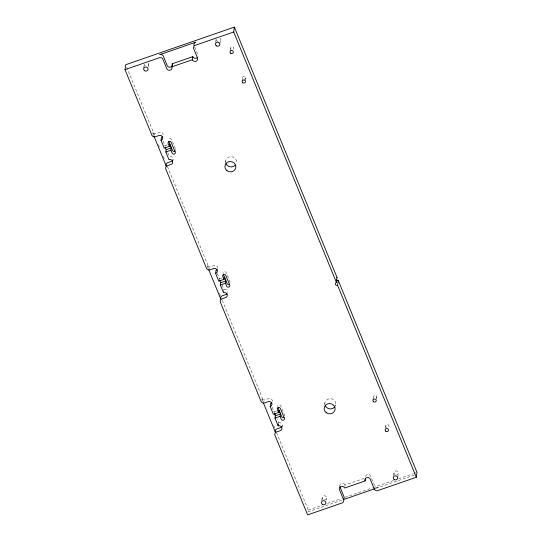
<?xml version="1.0" encoding="UTF-8"?>
<svg xmlns="http://www.w3.org/2000/svg" width="542" height="542" viewBox="0 0 542 542"><rect width="100%" height="100%" fill="white"/><g stroke="black" fill="none" stroke-linecap="round" stroke-linejoin="round"><path stroke-width="0.41" stroke-dasharray="2.71 2.03" d="M143.786 67.879L144.233 64.613M148.352 66.951L148.684 64.505M172.878 160.981L173.088 159.436M215.669 42.208L216.116 38.949M219.903 43.733L220.458 39.654M230.147 51.009L230.567 47.926M225.397 162.546L225.621 160.913M242.254 80.534L242.674 77.452M245.621 80.291L245.933 77.98A1.653 1.545 7.8 0 0 243.71 76.259A1.653 1.545 7.8 0 0 243.27 78.902A1.653 1.545 7.8 0 0 245.933 77.98M223.65 291.996L223.968 289.679L222.064 285.038M278.351 424.332L278.561 422.787L276.969 418.919M282.057 427.191L282.267 425.646M276.528 432.557L308.31 510.036L308.059 511.851L342.422 499.948M324.658 404.556L324.882 402.923M321.765 500.747L322.205 497.488M335.518 406.317L335.742 404.691M326.331 499.826L326.555 498.193M344.834 486.506L345.044 484.968L364.759 478.139M372.971 400.274L373.492 396.419M376.439 399.264L376.751 396.947M385.416 428.214L385.728 425.904M393.533 475.896L393.98 472.631M397.767 477.414L398.329 473.335M167.478 144.816L164.551 145.825L165.181 147.377M219.097 278.839L222.03 277.822M273.69 411.94L276.616 410.931M308.31 510.036L321.894 505.334M327.49 503.396L341.074 498.694M345.071 497.305L372.239 487.902M373.038 487.624L393.817 480.429M398.614 478.769L412.997 473.783M413.797 473.505L416.195 472.678M375.985 488.328L414.345 475.043M194.734 47.093L197.925 54.877A2.751 2.575 7.8 0 1 198.074 56.205M175.276 148.637L171.611 139.7A1.653 1.545 7.8 0 0 168.433 140.371M230.133 282.389L226.163 272.707A1.653 1.545 7.8 0 0 224.029 271.786A1.653 1.545 7.8 0 0 223.087 273.771M163.034 141.11L165.256 146.523M167.79 152.709L169.375 156.577A2.751 2.575 7.8 0 1 172.884 160.08M217.301 273.419L219.842 279.611M272.206 407.299L274.428 412.719M126.638 67.086L154.565 135.168M158.413 144.565L159.375 146.909M163.23 156.299L164.836 160.215M167.403 166.475L209.449 268.995M219.402 293.256L220.364 295.607M222.288 300.302L264.015 402.035M273.642 425.517L274.604 427.862M153.582 135.195L152.322 132.113A2.751 2.575 7.8 0 0 155.872 133.644L159.463 132.404A2.751 2.575 7.8 0 1 163.189 134.592M208.162 268.27L206.895 265.194A2.751 2.575 7.8 0 0 210.452 266.725L214.043 265.478A2.751 2.575 7.8 0 1 217.552 268.981M262.755 401.378L261.488 398.295A2.751 2.575 7.8 0 0 265.045 399.827L268.636 398.587A2.751 2.575 7.8 0 1 272.341 401.446M175.581 149.375A1.653 1.545 7.8 0 1 175.683 149.775M284.828 415.883A1.653 1.545 7.8 0 0 284.726 415.49L280.756 405.809A1.653 1.545 7.8 0 0 277.579 406.486M278.561 422.787A2.751 2.575 7.8 0 1 282.064 426.29M223.968 289.679A2.751 2.575 7.8 0 1 227.674 292.545M148.291 62.967A2.202 2.06 7.8 0 1 146.753 66.205M145.134 65.738A2.202 2.06 7.8 0 1 144.328 64.335M395.267 474.853A2.202 2.06 7.8 0 1 394.441 471.662A2.202 2.06 7.8 0 1 397.93 471.797A2.202 2.06 7.8 0 1 396.947 474.921M220.066 38.109A2.202 2.06 7.8 0 1 218.521 41.355M217.952 41.334A2.202 2.06 7.8 0 1 216.102 39.485M323.005 499.419A2.202 2.06 7.8 0 1 323.086 496.154A2.202 2.06 7.8 0 1 326.433 497.129A2.202 2.06 7.8 0 1 324.617 499.893M386.697 427.57A1.653 1.545 7.8 0 1 385.992 425.28A1.653 1.545 7.8 0 1 388.506 425.07A1.653 1.545 7.8 0 1 388.336 427.428M373.79 397.577A1.653 1.545 7.8 0 1 374.393 395.287A1.653 1.545 7.8 0 1 376.71 396.283A1.653 1.545 7.8 0 1 375.301 398.228M231.163 49.376A1.653 1.545 7.8 0 1 231.007 47.1A1.653 1.545 7.8 0 1 233.439 47.188A1.653 1.545 7.8 0 1 233.168 49.451M324.848 404.271A5.501 5.149 7.8 0 1 331.155 398.729A5.501 5.149 7.8 0 1 335.342 405.972M225.587 162.254A5.501 5.149 7.8 0 1 231.183 156.645A5.501 5.149 7.8 0 1 236.488 162.675M378.282 487.495A2.751 2.575 7.8 0 1 374.725 485.964L370.674 476.086A2.751 2.575 7.8 0 0 365.383 477.211M339.746 486.086A2.751 2.575 7.8 0 1 345.044 484.968"/><path stroke-width="0.81" d="M169.361 146.367L168.169 143.461A1.653 1.545 7.8 0 1 169.111 141.476A1.653 1.545 7.8 0 1 171.245 142.397L175.215 152.078A1.653 1.545 7.8 0 1 174.273 154.064A1.653 1.545 7.8 0 1 172.139 153.142L170.947 150.236L171.265 147.925L169.673 144.05L169.361 146.367L164.233 148.142L161.028 140.331A2.751 2.575 7.8 0 0 162.6 137.018A2.751 2.575 7.8 0 0 159.043 135.486L155.452 136.733A2.751 2.575 7.8 0 1 151.895 135.195L125.006 69.633L125.676 64.735L234.361 27.1L337.07 277.531L336.406 282.429A1.653 1.545 7.8 0 0 335.457 284.415A1.653 1.545 7.8 0 0 337.591 285.329L416.31 477.265L377.862 490.578A2.751 2.575 7.8 0 1 374.305 489.047L370.254 479.169A2.751 2.575 7.8 0 0 366.697 477.637A2.751 2.575 7.8 0 0 365.132 480.944L344.624 488.051A2.751 2.575 7.8 0 0 341.067 486.513A2.751 2.575 7.8 0 0 339.495 489.826L343.547 499.697A2.751 2.575 7.8 0 1 341.975 503.003L307.626 514.9L274.963 435.26A2.751 2.575 7.8 0 1 276.535 431.954L280.126 430.714A2.751 2.575 7.8 0 0 281.691 427.401A2.751 2.575 7.8 0 0 278.141 425.87L274.963 418.126L275.275 415.816L274.327 413.492M161.028 140.331L161.448 137.241A2.751 2.575 7.8 0 0 162.6 136.476M125.006 69.633L159.355 57.737A2.751 2.575 7.8 0 1 162.912 59.268L166.746 68.61A2.751 2.575 7.8 0 0 170.296 70.142A2.751 2.575 7.8 0 0 171.868 66.835L172.288 63.753L192.796 56.653A2.751 2.575 7.8 0 0 197.505 57.418M223.907 279.374L222.721 276.467A1.653 1.545 7.8 0 1 223.663 274.482A1.653 1.545 7.8 0 1 225.797 275.404L229.767 285.085A1.653 1.545 7.8 0 1 228.826 287.07A1.653 1.545 7.8 0 1 226.692 286.149L225.499 283.242L225.811 280.932L224.225 277.064L223.907 279.374L218.785 281.149L215.608 273.405A2.751 2.575 7.8 0 0 217.179 270.099A2.751 2.575 7.8 0 0 213.623 268.561L210.032 269.808A2.751 2.575 7.8 0 1 206.475 268.276L165.784 169.05A2.751 2.575 7.8 0 1 167.356 165.744L170.94 164.497A2.751 2.575 7.8 0 0 172.512 161.191A2.751 2.575 7.8 0 0 168.955 159.66L165.818 152.011L166.137 149.7L165.181 147.377M171.868 66.835L192.376 59.735L192.796 56.653M336.406 282.429L233.69 31.992L234.361 27.1M215.608 273.405L216.028 270.322A2.751 2.575 7.8 0 0 217.179 269.55M278.5 412.482L277.308 409.576A1.653 1.545 7.8 0 1 278.249 407.591A1.653 1.545 7.8 0 1 280.383 408.512L284.354 418.194A1.653 1.545 7.8 0 1 283.412 420.172A1.653 1.545 7.8 0 1 281.278 419.257L280.092 416.351L280.404 414.041L278.818 410.165L278.5 412.482L273.371 414.257L270.201 406.507A2.751 2.575 7.8 0 0 271.766 403.201A2.751 2.575 7.8 0 0 268.215 401.669L264.625 402.909A2.751 2.575 7.8 0 1 261.068 401.378L220.37 302.158A2.751 2.575 7.8 0 1 221.942 298.845L225.533 297.605A2.751 2.575 7.8 0 0 227.105 294.299A2.751 2.575 7.8 0 0 223.548 292.768L220.37 285.017L220.689 282.707L219.734 280.383M270.201 406.507L270.621 403.424A2.751 2.575 7.8 0 0 271.766 402.659M278.141 425.87L278.351 424.332M337.591 285.329L338.262 280.438A1.653 1.545 7.8 0 1 336.338 279.875M365.132 480.944L365.443 478.633M416.31 477.265L416.994 472.4L338.262 280.438M233.69 31.992L195.242 45.311A2.751 2.575 7.8 0 0 193.67 48.617L197.505 57.96A2.751 2.575 7.8 0 1 195.933 61.266A2.751 2.575 7.8 0 1 192.376 59.735M166.137 149.7L171.265 147.925M165.818 152.011L170.947 150.236M220.689 282.707L225.811 280.932M220.37 285.017L225.499 283.242M275.275 415.816L280.404 414.041M274.963 418.126L280.092 416.351M343.221 499.67L375.186 488.599M339.915 486.743L343.967 496.614A2.751 2.575 7.8 0 1 343.919 498.586M168.84 141.509L172.505 150.446A1.653 1.545 7.8 0 0 175.33 150.9M223.392 274.516L227.057 283.452A1.653 1.545 7.8 0 0 229.571 284.184M277.985 407.625L281.65 416.561A1.653 1.545 7.8 0 0 284.157 417.293M274.747 413.492L275.702 415.816M153.894 135.961L166.204 165.967A2.751 2.575 7.8 0 1 167.776 162.661L171.36 161.414A2.751 2.575 7.8 0 0 172.512 160.649M208.792 269.814L220.797 299.076A2.751 2.575 7.8 0 1 222.362 295.763L225.953 294.523A2.751 2.575 7.8 0 0 227.105 293.757M263.385 402.916L275.383 432.177A2.751 2.575 7.8 0 1 276.955 428.871L280.546 427.631A2.751 2.575 7.8 0 0 281.691 426.859M334.597 407.11A5.501 5.149 7.8 0 1 325.186 405.579M235.336 165.1A5.501 5.149 7.8 0 1 225.926 163.569M336.69 277.721A1.653 1.545 7.8 0 1 337.07 277.531M194.09 45.535A2.751 2.575 7.8 0 1 195.662 42.229L159.775 54.654A2.751 2.575 7.8 0 1 163.332 56.185L167.166 65.528A2.751 2.575 7.8 0 0 172.241 65.724M172.288 63.753A2.751 2.575 7.8 0 1 172.444 65.081M226.942 170.649A5.501 5.149 7.8 0 0 235.817 167.573A5.501 5.149 7.8 0 0 228.399 161.848A5.501 5.149 7.8 0 0 226.942 170.649M326.196 412.658A5.501 5.149 7.8 0 0 335.078 409.583A5.501 5.149 7.8 0 0 327.659 403.858A5.501 5.149 7.8 0 0 326.196 412.658M230.635 53.231A1.653 1.545 7.8 0 0 233.297 52.31A1.653 1.545 7.8 0 0 231.075 50.589A1.653 1.545 7.8 0 0 230.635 53.231M242.741 82.757A1.653 1.545 7.8 0 0 245.411 81.835A1.653 1.545 7.8 0 0 243.182 80.114A1.653 1.545 7.8 0 0 242.741 82.757M373.567 401.724A1.653 1.545 7.8 0 0 376.229 400.802A1.653 1.545 7.8 0 0 374 399.088A1.653 1.545 7.8 0 0 373.567 401.724M385.802 431.208A1.653 1.545 7.8 0 0 388.465 430.287A1.653 1.545 7.8 0 0 386.236 428.566A1.653 1.545 7.8 0 0 385.802 431.208M322.334 504.317A2.202 2.06 7.8 0 0 325.884 503.084A2.202 2.06 7.8 0 0 322.917 500.794A2.202 2.06 7.8 0 0 322.334 504.317M216.238 45.779A2.202 2.06 7.8 0 0 219.795 44.546A2.202 2.06 7.8 0 0 216.827 42.256A2.202 2.06 7.8 0 0 216.238 45.779M394.109 479.46A2.202 2.06 7.8 0 0 397.659 478.234A2.202 2.06 7.8 0 0 394.691 475.944A2.202 2.06 7.8 0 0 394.109 479.46M144.47 70.629A2.202 2.06 7.8 0 0 148.02 69.403A2.202 2.06 7.8 0 0 145.053 67.113A2.202 2.06 7.8 0 0 144.47 70.629"/></g></svg>
